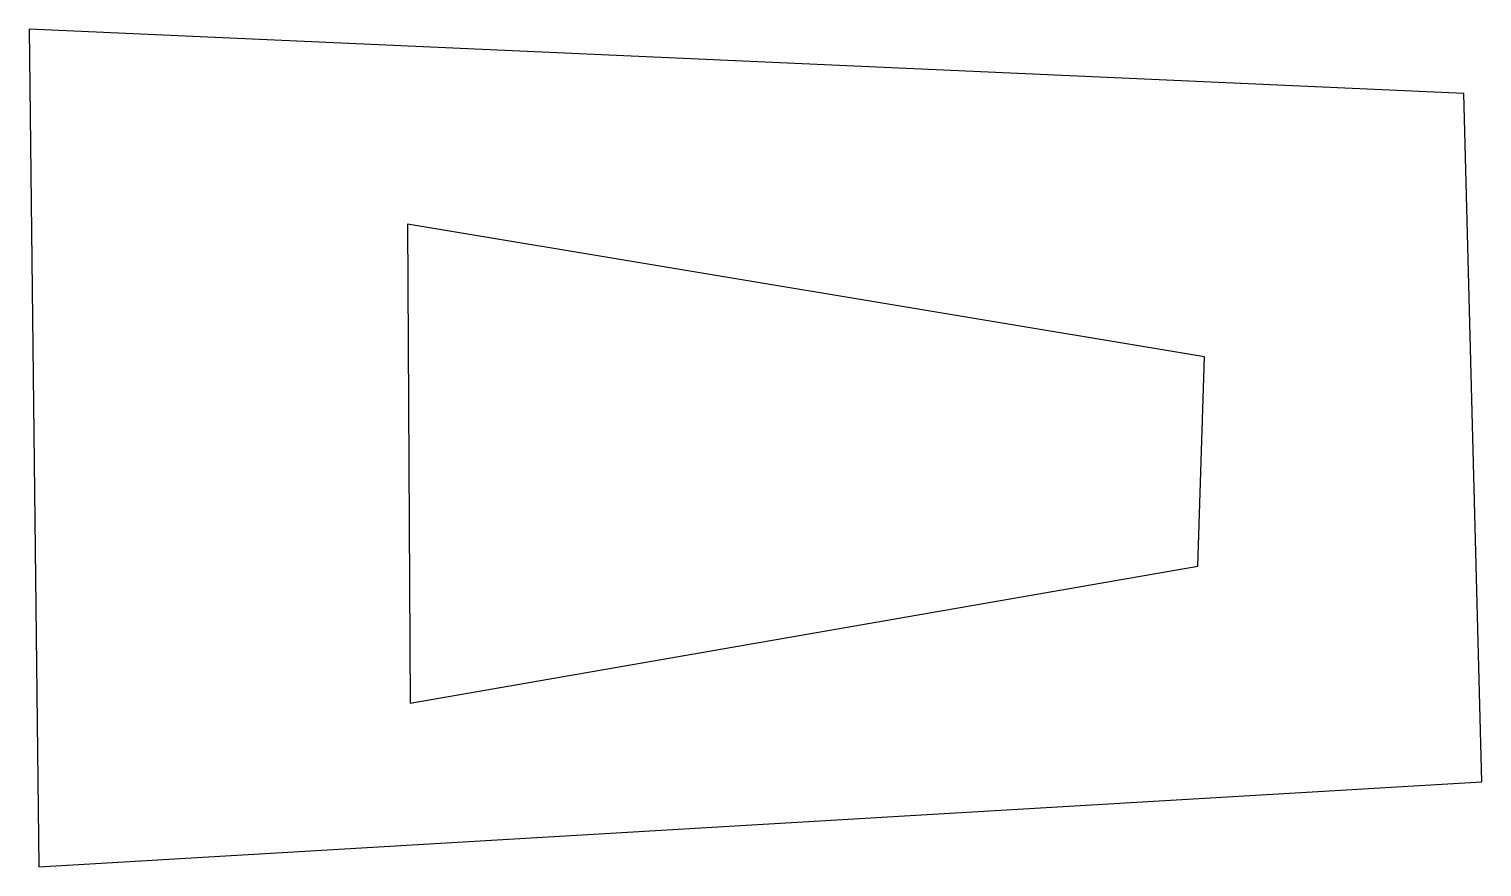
# Model space of a CAD drawing. Header units: metres. Extents: x -6212 to 3500, y -2169 to 3430.
import ezdxf

# ---------------------------------------------------------------- set-up
doc = ezdxf.new("R2010")
doc.units = ezdxf.units.M
doc.layers.add('test1', color=7, linetype='Continuous')
doc.layers.add('test2', color=7, linetype='Continuous')

msp = doc.modelspace()

# ---------------------------------------------------------------- linework, layer by layer
at = {"layer": 'test1'}
msp.add_polyline3d([(1600, -160, 100), (1645.3, 1239.3, 200), (-3681.4, 2126, 800), (-3664.4, -1074, 800), (1600, -160, 100)], dxfattribs=at)
at = {"layer": 'test2'}
msp.add_polyline3d([(3500, -1600, 500), (3377.9, 2998.4, 500), (-6212.3, 3430.1, 500), (-6146.1, -2169.5, 500), (3500, -1600, 500)], dxfattribs=at)

doc.saveas('drawing.dxf')
